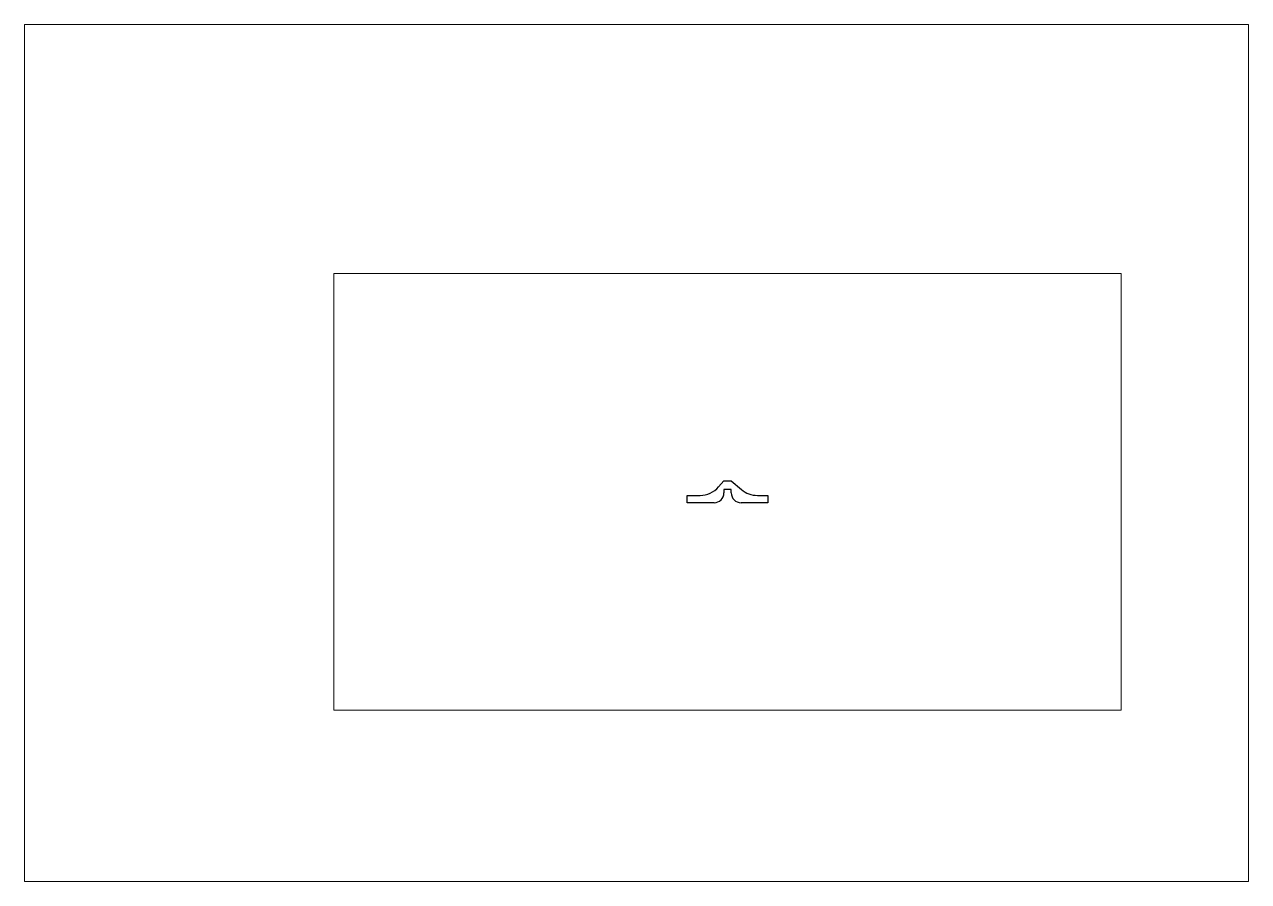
# Paper-space layout 'Layout1' of a CAD drawing. Extents: x 0 to 500, y 0 to 350.
# The model-space entities are those that its viewports show. They can reach past a viewport. Long polylines and large blocks are cut down to what shows.
import ezdxf

# ---------------------------------------------------------------- set-up
doc = ezdxf.new("R2010")
doc.units = 0
doc.header["$MEASUREMENT"] = 0

msp = doc.modelspace()

# ---------------------------------------------------------------- linework, layer by layer
at = {"color": 7, "linetype": 'Continuous'}
for p, q in [((283.5487, 161.18202), (285.69834, 163.68993)), ((285.69834, 163.68993), (288.69834, 163.68993)), ((285.69834, 160.15838), (285.69834, 158.68993)), ((288.69834, 160.15838), (285.69834, 160.15838)), ((288.69834, 163.68993), (292.88966, 160.09737)), ((288.69834, 158.68993), (288.69834, 160.15838)), ((270.69834, 157.68993), (275.95613, 157.68993)), ((270.69834, 154.68993), (270.69834, 157.68993)), ((299.39758, 157.68993), (303.69834, 157.68993)), ((303.69834, 157.68993), (303.69834, 154.68993)), ((281.69834, 154.68993), (270.69834, 154.68993)), ((303.69834, 154.68993), (292.69834, 154.68993))]:
    msp.add_line(p, q, dxfattribs=at)
for centre, radius, start, end in [((275.95613, 167.68993), 10, 270, 319.39871), ((299.39758, 167.68993), 10, 229.39871, 270), ((281.69834, 158.68993), 4, 270, 0), ((292.69834, 158.68993), 4, 180, 270)]:
    msp.add_arc(centre, radius, start, end, dxfattribs=at)

psp = doc.layouts.get("Layout1")

# ---------------------------------------------------------------- viewports
at = {"layer": '0', "color": 3, "linetype": 'Continuous'}
psp.add_viewport(center=(250, 175), size=(500, 350), view_center_point=(250, 175), view_height=350, dxfattribs=at)
psp.add_viewport(center=(287.19833, 159.18993), size=(321.66213, 178.33649), view_center_point=(287.19833, 159.18993), view_height=178.33649, status=3, dxfattribs=at)

doc.saveas('drawing.dxf')
